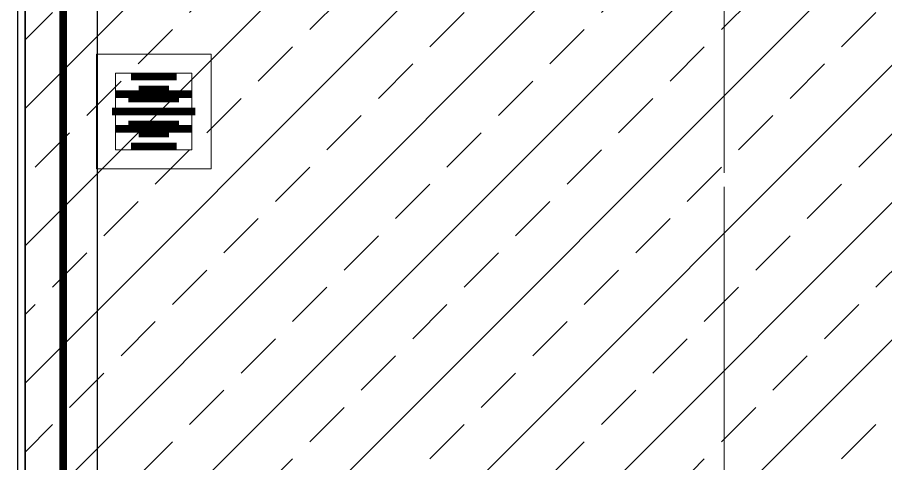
# Model space of a CAD drawing. Header units: millimetres. Extents: x -343543 to 400519, y -115663 to 104219.
# Drawn here: x -258679 to -257543, y 8570 to 9154 of the extents above; entities that cross this region are included whole.
import ezdxf
from ezdxf.xclip import XClip

# ---------------------------------------------------------------- set-up
doc = ezdxf.new("R2010")
doc.units = ezdxf.units.MM
doc.header["$XCLIPFRAME"] = 0
doc.linetypes.add("$0$02'TUONG Xay$0$HIDDEN", pattern=[0.375, 0.25, -0.125])
doc.linetypes.add('XREF MAT BANG TUONG XAY$0$CENTER', pattern=[50.8, 31.75, -6.35, 6.35, -6.35])
doc.layers.get('0').update_dxf_attribs({"color": 231, "lineweight": 0})
for name, color, linetype, lineweight in [('A-CLNG', 157, 'Continuous', 25), ('A-FLOR-PRTN', 161, 'Continuous', 9), ('A-PATT', 252, 'Continuous', 9), ('A-SYMBOLS', 10, 'Continuous', 13), ('XREF MAT BANG TUONG XAY$0$01.Xref _MB T1$0$A-FURN', 8, 'Continuous', 5), ('XREF MAT BANG TUONG XAY$0$01.Xref _MB T1$0$A-FURN @ 50', 8, 'Continuous', 5), ('XREF MAT BANG TUONG XAY$0$01.Xref _MB T1$0$A-FURN @ 75', 8, 'Continuous', 5), ('XREF MAT BANG TUONG XAY$0$01.Xref _MB T1$0$A-TEXT', 8, 'Continuous', 25), ('XREF MAT BANG TUONG XAY$0$A-GRID', 8, 'XREF MAT BANG TUONG XAY$0$CENTER', 15)]:
    doc.layers.add(name, color=color, linetype=linetype, lineweight=lineweight)
doc.layers.add('fix lightting red', color=1, linetype='Continuous', lineweight=5, true_color=0xff0000)
doc.layers.add('XREF MAT BANG TUONG XAY$0$A-FNSH', color=8, linetype='Continuous')
doc.layers.add('XREF MAT BANG TUONG XAY$0$A-FURN', color=8, linetype='Continuous')

# ---------------------------------------------------------------- blocks, each defined once
blk = doc.blocks.new('XREF MAT BANG TUONG XAY$0$00.xref_IKIGAI_Truc')
at = {"layer": 'XREF MAT BANG TUONG XAY$0$A-GRID', "color": 8, "ltscale": 20}
blk.add_lwpolyline([(5100, -3895), (5100, 22924.4)], dxfattribs=at)
blk = doc.blocks.new('XREF MAT BANG TUONG XAY$0$01.Xref _MB T1$0$Drain')
at = {"color": 8}
blk.add_lwpolyline([(-1.2, -1.2), (1.2, -1.2), (1.2, 1.2), (-1.2, 1.2)], close=True, dxfattribs=at)
at = {"color": 8, "const_width": 0.16}
for points in [[(0, 0.873), (0, -0.873)], [(-0.365, 0.793), (-0.365, -0.793)], [(0.365, 0.793), (0.365, -0.793)], [(-0.731, 0.478), (-0.731, -0.478)], [(0.731, 0.478), (0.731, -0.478)]]:
    blk.add_lwpolyline(points, dxfattribs=at)
blk = doc.blocks.new('*U3478')
at = {"layer": 'XREF MAT BANG TUONG XAY$0$01.Xref _MB T1$0$A-FURN @ 50', "color": 8, "xscale": -41.66666666666669, "yscale": 41.66666666666669, "zscale": 41.66666666666669, "rotation": 270}
blk.add_blockref('XREF MAT BANG TUONG XAY$0$01.Xref _MB T1$0$Drain', (-4251.6, 6030.5), dxfattribs=at)
at = {"layer": 'XREF MAT BANG TUONG XAY$0$01.Xref _MB T1$0$A-FURN @ 75', "color": 8, "xscale": -62.50000000000004, "yscale": 62.50000000000004, "zscale": 62.50000000000002, "rotation": 270}
blk.add_blockref('XREF MAT BANG TUONG XAY$0$01.Xref _MB T1$0$Drain', (-4251.6, 6030.5), dxfattribs=at)
blk = doc.blocks.new('XREF MAT BANG TUONG XAY$0$01.Xref _MB T1$0$Phong tam')
at = {"layer": 'XREF MAT BANG TUONG XAY$0$A-FURN', "color": 8, "elevation": 0}
blk.add_lwpolyline([(-4325, 6965), (-4420, 6965), (-4420, 1480), (-4325, 1480)], close=True, dxfattribs=at)
at = {"layer": 'XREF MAT BANG TUONG XAY$0$01.Xref _MB T1$0$A-FURN', "linetype": 'Continuous'}
blk.add_blockref('*U3478', (0, 0), dxfattribs=at)
blk = doc.blocks.new('XREF MAT BANG TUONG XAY$0$xref_IKIGAI_Cot')
at = {"layer": 'XREF MAT BANG TUONG XAY$0$A-GRID', "color": 8, "ltscale": 20}
blk.add_lwpolyline([(5100, -3895), (5100, 22924.4)], dxfattribs=at)
blk = doc.blocks.new('01.Xref _MB T1')
at = {"color": 8}
blk.add_blockref('XREF MAT BANG TUONG XAY$0$00.xref_IKIGAI_Truc', (0.00011, 0), dxfattribs=at)
at = {"layer": 'XREF MAT BANG TUONG XAY$0$01.Xref _MB T1$0$A-TEXT', "color": 8}
blk.add_blockref('XREF MAT BANG TUONG XAY$0$01.Xref _MB T1$0$Phong tam', (8605.00011, 2999.99999), dxfattribs=at)
at = {"layer": 'XREF MAT BANG TUONG XAY$0$A-FNSH', "color": 8}
for points in [[(5475.00011, 9964.99997), (4184.98961, 9965.00167), (4184.98236, 4479.99998), (5730.00011, 4479.99998)], [(5465.00011, 9974.99999), (4174.98962, 9975.00168), (4174.98235, 4469.99998), (5720.00011, 4469.99998)]]:
    blk.add_lwpolyline(points, dxfattribs=at)
at = {"color": 8}
ref = blk.add_blockref('XREF MAT BANG TUONG XAY$0$xref_IKIGAI_Cot', (-0.00927, -0.00001), dxfattribs=at)
XClip(ref).set_block_clipping_path([(-1610.3425959283, -2225.6693134198), (41829.1295208634, 21555.8819575264)])
blk = doc.blocks.new('DenSanTuongT1Ikigai')
at = {"layer": 'fix lightting red', "color": 1, "linetype": "$0$02'TUONG Xay$0$HIDDEN", "ltscale": 500, "true_color": 0xff0000, "const_width": 10}
blk.add_lwpolyline([(4235, 9965), (4235, 4480)], dxfattribs=at)

msp = doc.modelspace()

# ---------------------------------------------------------------- block references
at = {"layer": 'A-SYMBOLS'}
msp.add_blockref('01.Xref _MB T1', (-262854, 0), dxfattribs=at)

# ---------------------------------------------------------------- next in the draw order: hatches: boundary and pattern name
at = {"layer": 'A-PATT'}
h = msp.add_hatch(dxfattribs=at)
h.set_pattern_fill('ANSI33', color=256, scale=20, double=1)
h.set_pattern_definition([(45, (-262854.02, -1e-05), (-89.8026, 89.8026), []), (45, (-262764.22, -1e-05), (-89.8026, 89.8026), [63.5, -31.75])])
h.paths.add_polyline_path([(-258669, 9965), (-254484, 9965), (-254484, 8980), (-255679, 8980), (-255679, 8835), (-254484, 8835), (-254484, 7855), (-255679, 7855), (-255679, 7710), (-254484, 7710), (-254484, 6730), (-255679, 6730), (-255679, 6585), (-254484, 6585), (-254484, 5605), (-255679, 5605), (-255679, 5460), (-254484, 5460), (-254484, 4480), (-256034, 4480), (-256034, 4135), (-255889, 4135), (-255889, 4335), (-254484, 4335), (-254484, 3235), (-255889, 3235), (-255889, 3435), (-256034, 3435), (-256034, 3235), (-257124, 3235), (-257124, 3435), (-257269, 3435), (-257269, 3235), (-258579, 3235), (-258579, 3425), (-258669, 3425), (-258669, 4335), (-257269, 4335), (-257269, 4135), (-257124, 4135), (-257124, 4480), (-258669, 4480)])

# ---------------------------------------------------------------- next in the draw order: linework, layer by layer
at = {"layer": 'A-CLNG', "color": 251}
msp.add_lwpolyline([(-257124, 4480), (-258669, 4480), (-258669, 9965), (-254484, 9965)], dxfattribs=at)

# ---------------------------------------------------------------- next in the draw order: block references
at = {"layer": 'A-FLOR-PRTN'}
msp.add_blockref('DenSanTuongT1Ikigai', (-262854, 0), dxfattribs=at)

doc.saveas('drawing.dxf')
